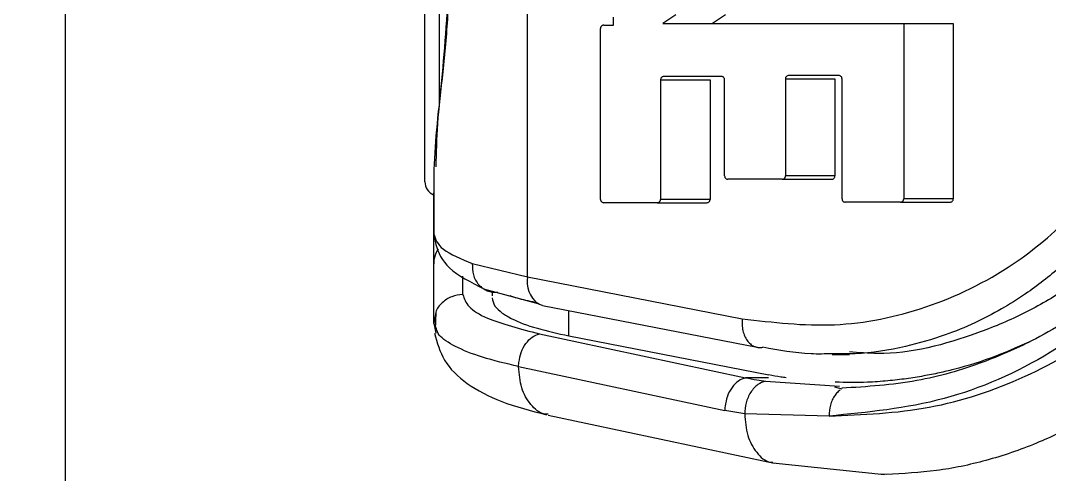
# Model space of a CAD drawing. Header units: inches. Extents: x 0 to 34.2, y 0 to 22.
# Drawn here: x 4.6486 to 4.7198, y 9.8123 to 9.8438 of the extents above; entities that cross this region are included whole.
import ezdxf

# ---------------------------------------------------------------- set-up
doc = ezdxf.new("R2010")
doc.units = ezdxf.units.IN
doc.header["$MEASUREMENT"] = 0

msp = doc.modelspace()

# ---------------------------------------------------------------- linework, layer by layer
at = {"color": 7, "linetype": 'Continuous', "lineweight": 25}
for p, q in [((4.68366090802748, 9.826034838648459), (4.68366090802748, 9.869287981846131)), ((4.651652394343193, 9.865323165900103), (4.651652394343193, 9.801238421151085)), ((4.676552395764153, 9.832624202424324), (4.676552395764153, 9.847661410247296)), ((4.677561604343097, 9.838046908629314), (4.677561604343097, 9.847661410247296)), ((4.689600452573792, 9.843476435150425), (4.689600452573792, 9.844015154713892)), ((4.693924594647497, 9.844180498354293), (4.693026834333217, 9.843572913296256)), ((4.697349962149685, 9.844180498354293), (4.696452201835404, 9.843572913296256)), ((4.68870828770641, 9.831399299185339), (4.68870828770641, 9.843246703041372)), ((4.688938019815561, 9.843476435150425), (4.689600452573792, 9.843476435150425)), ((4.693026834333217, 9.843572913296256), (4.709697369482976, 9.843572913296256)), ((4.709697369482976, 9.843572913296256), (4.709697369482976, 9.831431683871473)), ((4.709697369482976, 9.843572913296256), (4.713122736984936, 9.843572913296256)), ((4.713122736984936, 9.843572913296256), (4.713122736984936, 9.831431683871473)), ((4.692864984463206, 9.839683708292156), (4.692864984463206, 9.831399299185339)), ((4.692864984463206, 9.839683708292156), (4.696290351965622, 9.839683708292156)), ((4.697069938427068, 9.839913440401215), (4.693094716572359, 9.839913440401215)), ((4.696290351965622, 9.839683708292156), (4.696290351965622, 9.831399299185339)), ((4.697299670535992, 9.8330185349489), (4.697299670535992, 9.839683708292156)), ((4.701507766790762, 9.839748477664324), (4.701507766790762, 9.8330185349489)), ((4.701507766790762, 9.839748477664324), (4.70493313429318, 9.839748477664324)), ((4.705194801170819, 9.839978209773477), (4.701737498899915, 9.839978209773477)), ((4.70493313429318, 9.839748477664324), (4.70493313429318, 9.8330185349489)), ((4.705424533279972, 9.831431683871473), (4.705424533279972, 9.839748477664324)), ((4.677157920911885, 9.833117427041394), (4.677157920911656, 9.828994601705263)), ((4.70493313429318, 9.8330185349489), (4.701507766790762, 9.8330185349489)), ((4.701278034682067, 9.832788802839849), (4.697529402644916, 9.832788802839849)), ((4.701278034682067, 9.832788802839849), (4.704703402184027, 9.832788802839849)), ((4.692635252354512, 9.831169567076365), (4.688938019815561, 9.83116956707638)), ((4.692635252354512, 9.831169567076365), (4.696060619856469, 9.831169567076365)), ((4.696290351965622, 9.831399299185339), (4.692864984463206, 9.831399299185339)), ((4.709467637373823, 9.831201951762507), (4.705654265388896, 9.831201951762507)), ((4.709467637373823, 9.831201951762507), (4.712893004876012, 9.831201951762507)), ((4.713122736984936, 9.831431683871473), (4.709697369482976, 9.831431683871473)), ((4.677157920911656, 9.828994601705263), (4.677305126538698, 9.828270798873364)), ((4.677157920911656, 9.8269334403128), (4.677158024959658, 9.827198978030783)), ((4.677157920911656, 9.822831601210568), (4.677157920911656, 9.8269334403128)), ((4.679830418447541, 9.826948701472565), (4.683660908027022, 9.826034838648459)), ((4.679176330672822, 9.824805693585228), (4.679176332973841, 9.826081773768633)), ((4.68366090802748, 9.826034838648459), (4.698517147837995, 9.823128642546731)), ((4.680599300840989, 9.825204145203276), (4.684361278689815, 9.824187666447097)), ((4.681194755226288, 9.825043254640564), (4.681194755226288, 9.824717176803553)), ((4.684700648003954, 9.824053972419636), (4.699557019742935, 9.821147777478416)), ((4.686515381509782, 9.82194053796117), (4.686515381509782, 9.823698975289421)), ((4.677305052298669, 9.823555038889312), (4.677157920911656, 9.822831601210568)), ((4.677298870522337, 9.823556363713884), (4.677255596513884, 9.822393326301082)), ((4.677340715443528, 9.822435919054021), (4.677157920911656, 9.822831601210568)), ((4.677157920911656, 9.822831601210568), (4.677299530128732, 9.822135317430954)), ((4.684481202831066, 9.8220784244257), (4.698753320398653, 9.819037070812767)), ((4.686515381509782, 9.82194053796117), (4.700367556072967, 9.819235890636401)), ((4.7047426289471, 9.82064689334542), (4.705933438616638, 9.82064689334542)), ((4.683038215434962, 9.819809967049457), (4.683053971659142, 9.820104333128828)), ((4.683038215434962, 9.819809967049457), (4.697310327711852, 9.816768836978508)), ((4.700325188025994, 9.819037070812767), (4.698753320398653, 9.819037070812767)), ((4.700133815072496, 9.818791073403688), (4.705249802732386, 9.818449184818814)), ((4.705439231737877, 9.818258519936172), (4.70492416817703, 9.818395792410795)), ((4.698690996354795, 9.816536835388861), (4.697310327711852, 9.816768836978508)), ((4.685082851615347, 9.816450289696713), (4.700735275748102, 9.813114793689826)), ((4.704529533174332, 9.816384112289382), (4.698690996358915, 9.816536835386252)), ((4.700629229551563, 9.813140234991932), (4.70836297666942, 9.812340082021882)), ((4.708492332907724, 9.812341931522388), (4.708097754937304, 9.812361104094611))]:
    msp.add_line(p, q, dxfattribs=at)
at = {"color": 7, "linetype": 'Continuous', "lineweight": 25, "flags": 128}
msp.add_lwpolyline([(4.684700648003954, 9.824053972419636), (4.68449188310615, 9.824119276696209), (4.684361987154764, 9.824187230973866)], dxfattribs=at)
at = {"color": 7, "linetype": 'Continuous', "lineweight": 25}
for centre, radius, start, end in [((4.600384598543876, 9.833280793525644), 0.07690169369884899, 131.8103148953495, 318.1896851037743), ((4.677561604343097, 9.832624202424324), 0.001009208578725045, 180, 246.1642577360166), ((4.679100404299405, 9.826931922169347), 0.001942483981013262, 147.7933796535654, 179.9552206238644), ((4.685520881903079, 9.825683793251974), 0.001892811583097167, 169.3119069457521, 232.2468304969451)]:
    msp.add_arc(centre, radius, start, end, dxfattribs=at)
for points, knots in [([(4.704529533174332, 9.878938708205302), (4.707198429499149, 9.878681738379047), (4.712443113229083, 9.878176763549593), (4.719815286204449, 9.874922272453059), (4.725719496824462, 9.870386615107613), (4.73002489778891, 9.865100304956616), (4.732901263818009, 9.859712166494443), (4.734692014351095, 9.853822903111336), (4.735301707650253, 9.847661410247296), (4.734692014351095, 9.841499917383254), (4.732901263818009, 9.835610654000147), (4.73002489778891, 9.830222515538061), (4.725719496824462, 9.824936205386978), (4.719815286204449, 9.820400548041532), (4.712443113229313, 9.817146056945099), (4.707198429499607, 9.816641082115638), (4.704529533174789, 9.816384112289382)], [0, 0, 0, 0, 0.09651045677374535, 0.1896539845786548, 0.2769271935242548, 0.337755700496683, 0.3946021969261749, 0.4482157881682871, 0.5000000000016671, 0.5517842118350452, 0.6053978030771574, 0.6622442995066381, 0.7230728064790439, 0.8103460154246822, 0.9034895432300569, 1, 1, 1, 1]), ([(4.705408094109409, 9.877023548890095), (4.706796428541967, 9.876954628625576), (4.709428300220639, 9.87682397617751), (4.712923450485388, 9.876000523333095), (4.715583796477311, 9.875095257853777), (4.71749413001878, 9.874265845655037), (4.719175649499221, 9.873422845484036), (4.721059395596022, 9.87233077571994), (4.723325553398389, 9.870744174207896), (4.726449743120822, 9.868030481366798), (4.72927857681155, 9.864631360062376), (4.73145031799568, 9.860815406577297), (4.732619380043044, 9.858131727870822), (4.733406795890538, 9.855730841573367), (4.734148700646722, 9.852682333201917), (4.734560225487233, 9.849285932738484), (4.734487202765859, 9.845445582450209), (4.733971312316754, 9.841525832392104), (4.73292529620751, 9.837895656382829), (4.731444732372859, 9.834503136279695), (4.729756653676594, 9.831520515823673), (4.727677499241212, 9.828756766789954), (4.725545007544726, 9.826525144616209), (4.723792407529794, 9.824990283797815), (4.722257989360617, 9.823825931406462), (4.720573661385377, 9.822698318676316), (4.718236410587906, 9.821369422127598), (4.714837840827165, 9.81990318048751), (4.710449508150136, 9.818627922490922), (4.707151096701084, 9.81842038681435), (4.70541320597995, 9.818311038926105)], [0, 0, 0, 0, 0.05249580126995361, 0.09951652096771975, 0.13393301937547, 0.156141428148775, 0.1744518747984786, 0.2005522992106852, 0.2340174224958246, 0.2718578682652701, 0.3428935254975163, 0.3758382897530121, 0.404347465819953, 0.4279005363232667, 0.4470128377440041, 0.4908561185135885, 0.5189204045187907, 0.5493499045539406, 0.5971111579805716, 0.6228050393514079, 0.6569080259465984, 0.7007089183396935, 0.7325309664742474, 0.7592425750698119, 0.7803003425159228, 0.8000645764091529, 0.831572510662816, 0.876272796726046, 0.934809722248208, 1, 1, 1, 1]), ([(4.704762302173792, 9.87462762907622), (4.705310901204918, 9.87463419266043), (4.707028783968333, 9.874654745865318), (4.709658185855432, 9.87420935087143), (4.712726912705634, 9.87333143218617), (4.71548600784134, 9.872125473235716), (4.718136798351313, 9.870542725496435), (4.720490114441928, 9.868713938063546), (4.72315470587815, 9.866098431904266), (4.725371010011179, 9.863117016960784), (4.727083429952602, 9.859871492512829), (4.728375661953509, 9.85673517279722), (4.729447140739461, 9.852673254363513), (4.729878364774722, 9.847657135946184), (4.729517873401209, 9.843515394293266), (4.728831834027879, 9.840324961290897), (4.727813673481057, 9.837000073131453), (4.726305012927819, 9.833804470082205), (4.724370179456681, 9.830859249188945), (4.722595966990845, 9.828679225857353), (4.720510024228238, 9.82662467969844), (4.718425053572835, 9.82500273226004), (4.716428696088435, 9.82375015394476), (4.714571963955432, 9.822790227407546), (4.712361296890425, 9.821882609239298), (4.709598991585569, 9.821100537389228), (4.706973569758388, 9.820661258083586), (4.705273544797512, 9.820688971056539), (4.7047426289471, 9.820697625786321)], [0, 0, 0, 0, 0.0240963611366887, 0.07545533455475098, 0.1157050079303461, 0.1609852272167717, 0.2015129850176511, 0.2409185887437712, 0.2775176755538982, 0.3417632366122603, 0.3714591698123934, 0.3996760265005785, 0.4508003444284824, 0.4999904320222899, 0.5487642050835507, 0.5738177377662877, 0.5994938721037183, 0.6572181748525459, 0.6884682429193197, 0.7214349830249731, 0.758379210869626, 0.7982991970175869, 0.824731401299312, 0.8534688009111215, 0.884521746215372, 0.9253389875497225, 0.9766834512311475, 1, 1, 1, 1]), ([(4.705919624474062, 9.874642205544855), (4.707355987514715, 9.874590565468425), (4.710336157171804, 9.874483422507577), (4.714682185303724, 9.8733398851697), (4.718788532503206, 9.871552280917223), (4.722391126552006, 9.869211870161271), (4.725209436271498, 9.866686230012869), (4.727355401903914, 9.864187607109931), (4.728929529329982, 9.86190586506253), (4.730229901129116, 9.85954471592275), (4.731547061857642, 9.856483794380566), (4.732640359136202, 9.852542890516732), (4.73307795768963, 9.8476988733457), (4.732726459442581, 9.843696757126327), (4.73203068413992, 9.840578956770807), (4.731263211251957, 9.838187696145082), (4.730253955045987, 9.835826593514813), (4.728957780419181, 9.83346150860916), (4.727388345058994, 9.831177973008568), (4.725481135722065, 9.828949802859663), (4.72327621552334, 9.82687958262829), (4.720712961291758, 9.82498237408729), (4.717874268060452, 9.823349922470538), (4.713607707654015, 9.821618342792208), (4.70956507614866, 9.820524634805398), (4.706587586786821, 9.820780630026627), (4.705933438616638, 9.82083687163986)], [0, 0, 0, 0, 0.05905686902375507, 0.1225313407229085, 0.1811679770715068, 0.2355112056795694, 0.2851785445628067, 0.3180201491211182, 0.3497027310673674, 0.3777454765442054, 0.4049221774604003, 0.4537828848585641, 0.4996743581825409, 0.5456228171702093, 0.5698588587543617, 0.5946191600398755, 0.6218575372911409, 0.6499554470787401, 0.6815154559242488, 0.7143232012371697, 0.7515821672917522, 0.7902136378497819, 0.8332222244023398, 0.8773733972630751, 0.9730591924774092, 0.9999999999999999, 0.9999999999999999, 0.9999999999999999, 0.9999999999999999]), ([(4.698517147837995, 9.823128642546731), (4.700643711895827, 9.82287598990606), (4.704901324879666, 9.822370151786815), (4.711282149909472, 9.82368667164039), (4.716870607611721, 9.826362689122627), (4.7214954139948, 9.830210342763296), (4.725064358662109, 9.834849471500355), (4.727639634777708, 9.840736712179943), (4.728631744799404, 9.84757013187772), (4.727686494230188, 9.854416117262645), (4.725153534356586, 9.860320970280998), (4.721607453812535, 9.864997801061135), (4.716996483322777, 9.868880844258692), (4.711424095280208, 9.871586381293927), (4.705052537937174, 9.872942895085655), (4.700797522214605, 9.872462941654527), (4.698662343370163, 9.872222099674286)], [0, 0, 0, 0, 0.08313539746995942, 0.1664461253327765, 0.2498106740216246, 0.3121108868380197, 0.3747648044063206, 0.4374042312855801, 0.5002606875853325, 0.562738922379136, 0.6253953160634015, 0.6879198810478704, 0.7503686180317911, 0.8337188594621788, 0.9165596564869221, 0.9999999999999999, 0.9999999999999999, 0.9999999999999999, 0.9999999999999999]), ([(4.677157920911656, 9.86220539345329), (4.677202226526079, 9.86121415227861), (4.677290194110107, 9.859246070053745), (4.67774565886775, 9.855645413429697), (4.678123336542553, 9.851754792007464), (4.678278877334982, 9.847670768587964), (4.678124464573683, 9.843583308142781), (4.677747274544474, 9.839690573393815), (4.677290695199522, 9.836082237172468), (4.677202412510647, 9.834110911139064), (4.677157920911656, 9.833117427041394)], [0, 0, 0, 0, 0.1276992073467525, 0.2535432814334863, 0.3769443565051435, 0.4998345183014032, 0.6223806776706203, 0.7460737033759268, 0.8720294190784335, 1, 1, 1, 1]), ([(4.677301407583368, 9.861666809352574), (4.677323940658056, 9.860703460381412), (4.677368676330566, 9.858790891168997), (4.677744712806877, 9.855312333457805), (4.678060560193224, 9.851575766121375), (4.678191674619027, 9.847669730711585), (4.678061564415371, 9.843761020291952), (4.677745966837698, 9.840022635047701), (4.67736905764316, 9.836537244276954), (4.677324077519271, 9.834621529443194), (4.677301407583368, 9.833656011142018)], [0, 0, 0, 0, 0.1279163446324874, 0.2539566344443386, 0.3772783056270356, 0.499834859671448, 0.6221072880029475, 0.7456595796648559, 0.8718126903730067, 1, 1, 1, 1]), ([(4.704529533174789, 9.816384112289382), (4.706851248160969, 9.816479311410932), (4.711442799770664, 9.816667582444234), (4.718058923006966, 9.818857355392272), (4.724059530536925, 9.822343149026125), (4.729247182085709, 9.827171344882869), (4.733272245087351, 9.83317427495736), (4.736003169269019, 9.840164018675509), (4.736355963775194, 9.84520342670173), (4.736528040155109, 9.847661410247296)], [0, 0, 0, 0, 0.1621866059468544, 0.3207491772263585, 0.4722827106106215, 0.6142439200220007, 0.7516524395486216, 0.8788678721761891, 1, 1, 1, 1]), ([(4.739382499313599, 9.847661410247296), (4.739235177931828, 9.84502275953163), (4.739012785211532, 9.841039517560946), (4.737697039673979, 9.836023837865865), (4.73638004892679, 9.832387796349046), (4.734693519126424, 9.828924805957735), (4.732699337306384, 9.825723776657654), (4.73038041639118, 9.822765171561073), (4.727823374320874, 9.82015244510144), (4.72498177700291, 9.81783916984581), (4.722004147363341, 9.815941601183022), (4.718772912102791, 9.814381103446784), (4.715442036092602, 9.813253001138966), (4.711961957225745, 9.812517099698807), (4.709651196411702, 9.812400438146803), (4.708492332907724, 9.812341931522388)], [0, 0, 0, 0, 0.1222631074599994, 0.1845653682813027, 0.2492589731609463, 0.3146977834097832, 0.3838421850312032, 0.4531635096201346, 0.5273617633444123, 0.6001875597351398, 0.6793457092684178, 0.7538894802989317, 0.8378636133728914, 0.9186874123843417, 1, 1, 1, 1]), ([(4.688938019815561, 9.843476435150425), (4.688911079816467, 9.843473612061029), (4.688857174302685, 9.843467963208631), (4.688794308686669, 9.843428882862195), (4.68875077240458, 9.843385990088521), (4.688726106448836, 9.843345062386796), (4.688710797933581, 9.843297739198924), (4.688709134261126, 9.843263914590908), (4.68870828770641, 9.843246703041372)], [0, 0, 0, 0, 0.2595682150979722, 0.5193822656128843, 0.6514418092740855, 0.7698462831752325, 0.8828869770244233, 1, 1, 1, 1]), ([(4.693094716572359, 9.839913440401215), (4.693063915860359, 9.839909883269515), (4.69301026524386, 9.839903687233871), (4.692939491698853, 9.839857584961983), (4.69289037875817, 9.839803827932938), (4.692867767123149, 9.839740753469227), (4.692865934236059, 9.839703178852748), (4.692864984463206, 9.839683708292156)], [0, 0, 0, 0, 0.298924916291883, 0.5206862190662439, 0.7440006648778523, 0.8673452702779634, 0.9999999999999999, 0.9999999999999999, 0.9999999999999999, 0.9999999999999999]), ([(4.697299670535992, 9.839683708292156), (4.697298720028709, 9.839703175409845), (4.697296885424665, 9.839740749515832), (4.697274279641519, 9.839803826432227), (4.697225164489303, 9.839857582739365), (4.697154392729452, 9.839903686622849), (4.697100741618604, 9.83990988288547), (4.697069938427068, 9.839913440401215)], [0, 0, 0, 0, 0.1326327052232749, 0.2559986224804783, 0.4793132874744246, 0.701053480245097, 1, 1, 1, 1]), ([(4.701737498899915, 9.839978209773477), (4.701706698187914, 9.839974652641777), (4.701653047571416, 9.839968456606046), (4.701582274026411, 9.839922354334151), (4.701533161085726, 9.8398685973052), (4.701510549450933, 9.839805522841397), (4.701508716563614, 9.839767948225017), (4.701507766790762, 9.839748477664324)], [0, 0, 0, 0, 0.2989249162141822, 0.5206862190524653, 0.7440006648726876, 0.867345270242556, 1, 1, 1, 1]), ([(4.705424533279972, 9.839748477664324), (4.70542358277269, 9.839767944782114), (4.705421748168646, 9.839805518888086), (4.705399142385271, 9.83986859580449), (4.705350027233283, 9.839922352111627), (4.705279255473204, 9.83996845599511), (4.705225604362813, 9.839974652257732), (4.705194801170819, 9.839978209773477)], [0, 0, 0, 0, 0.1326327052256667, 0.2559986224883927, 0.479313287488879, 0.701053480179129, 1, 1, 1, 1]), ([(4.697299670535992, 9.8330185349489), (4.697300520482047, 9.833001401703083), (4.697302193364758, 9.83296767966269), (4.697317516896831, 9.83292045733722), (4.697342176853766, 9.832879489284101), (4.697385527722993, 9.83283638320063), (4.697448416202043, 9.832797146959805), (4.697502340522663, 9.832791591079323), (4.697529402644916, 9.832788802839849)], [0, 0, 0, 0, 0.116600765901489, 0.2294962539562294, 0.3480564028590311, 0.4804538789043026, 0.7392638334014523, 1, 1, 1, 1]), ([(4.701278034682067, 9.832788802839849), (4.701304974681163, 9.832791625929236), (4.701358880194944, 9.832797274781727), (4.701421745810732, 9.832836355128071), (4.701465282092592, 9.832879247901746), (4.701489948048335, 9.832920175603462), (4.70150525656382, 9.83296749879134), (4.701506920236044, 9.833001323399358), (4.701507766790762, 9.8330185349489)], [0, 0, 0, 0, 0.2595682150981766, 0.5193822656121259, 0.6514418092728566, 0.769846283174015, 0.8828869770242328, 1, 1, 1, 1]), ([(4.704703402184027, 9.832788802839849), (4.704734202895798, 9.832792359971549), (4.704787853512755, 9.832798556007186), (4.704858627057531, 9.83284465827908), (4.704907739998443, 9.832898415308119), (4.704930351633237, 9.832961489771922), (4.704932184520786, 9.832999064388309), (4.70493313429318, 9.8330185349489)], [0, 0, 0, 0, 0.2989249161773668, 0.5206862190685874, 0.7440006648825216, 0.8673452702941852, 0.9999999999999999, 0.9999999999999999, 0.9999999999999999, 0.9999999999999999]), ([(4.677157920913258, 9.827208632871411), (4.677157920913029, 9.827937724124682), (4.677157920912572, 9.828943239497688), (4.677157920912343, 9.831229781319493), (4.677157920912343, 9.831858369730096)], [0, 0, 0, 0, 0.7250921000002153, 1, 1, 1, 1]), ([(4.68870828770641, 9.831399299185339), (4.688709137652463, 9.831382165939614), (4.688710810535175, 9.831348443899222), (4.688726134067247, 9.831301221573751), (4.688750794024413, 9.831260253520632), (4.68879414489364, 9.831217147437162), (4.688857033372461, 9.831177911196336), (4.68891095769308, 9.83117235531586), (4.688938019815561, 9.83116956707638)], [0, 0, 0, 0, 0.1166007659004077, 0.2294962539569061, 0.3480564028650648, 0.4804538789184782, 0.7392638334146557, 1, 1, 1, 1]), ([(4.692635252354512, 9.831169567076365), (4.692662192353607, 9.831172390165667), (4.692716097867388, 9.831178039018166), (4.692778963483175, 9.831217119364602), (4.692822499765034, 9.831260012138177), (4.692847165720778, 9.83130093984), (4.692862474236492, 9.831348263027872), (4.692864137908947, 9.831382087635797), (4.692864984463206, 9.831399299185339)], [0, 0, 0, 0, 0.2595682151157694, 0.51938226562866, 0.6514418092837139, 0.7698462831808456, 0.882886977027044, 1, 1, 1, 1]), ([(4.696060619856469, 9.831169567076365), (4.696091420568242, 9.83117312420808), (4.696145071185198, 9.831179320243717), (4.696215844729975, 9.831225422515612), (4.696264957670659, 9.83127917954465), (4.69628756930568, 9.831342254008367), (4.696289402192772, 9.831379828624746), (4.696290351965622, 9.831399299185339)], [0, 0, 0, 0, 0.2989249162921874, 0.5206862190663555, 0.7440006648765224, 0.8673452702771446, 1, 1, 1, 1]), ([(4.705424533279972, 9.831431683871473), (4.705425383225798, 9.831414550625748), (4.705427056108737, 9.831380828585349), (4.705442379640811, 9.831333606259879), (4.705467039597975, 9.83129263820676), (4.705510390466975, 9.831249532123296), (4.705573278946023, 9.831210295882464), (4.705627203266644, 9.831204740001988), (4.705654265388896, 9.831201951762507)], [0, 0, 0, 0, 0.1166007658988341, 0.229496253954824, 0.3480564028633799, 0.4804538789164609, 0.7392638334127142, 0.9999999999999999, 0.9999999999999999, 0.9999999999999999, 0.9999999999999999]), ([(4.709467637373823, 9.831201951762507), (4.709494577373377, 9.831204774851802), (4.709548482886699, 9.8312104237043), (4.709611348502717, 9.83124950405073), (4.709654884784804, 9.831292396824319), (4.709679550740091, 9.831333324526128), (4.709694859256034, 9.831380647713999), (4.709696522928258, 9.831414472321924), (4.709697369482976, 9.831431683871473)], [0, 0, 0, 0, 0.2595682150986928, 0.5193822656125937, 0.6514418092725521, 0.7698462831739461, 0.8828869770237467, 0.9999999999999999, 0.9999999999999999, 0.9999999999999999, 0.9999999999999999]), ([(4.712893004876012, 9.831201951762507), (4.712923805587783, 9.831205508894215), (4.712977456204738, 9.831211704929844), (4.713048229749287, 9.831257807201647), (4.713097342690428, 9.831311564230791), (4.713119954324993, 9.831374638694495), (4.713121787212541, 9.83141221331088), (4.713122736984936, 9.831431683871473)], [0, 0, 0, 0, 0.2989249160076951, 0.5206862190525764, 0.7440006648730284, 0.8673452702824284, 1, 1, 1, 1]), ([(4.677157920911656, 9.828994601705263), (4.677273990407013, 9.828637668163), (4.677505883948262, 9.827924555877722), (4.679056120568239, 9.827273756659835), (4.679830418447541, 9.826948701472565)], [0, 0, 0, 0, 0.500529228937937, 1, 1, 1, 1]), ([(4.677298926748319, 9.828269707874735), (4.677493909228733, 9.827714574929733), (4.677881018652942, 9.826612439013374), (4.679724077559175, 9.82566339021702), (4.68063880929355, 9.8251923661772)], [0, 0, 0, 0, 0.5036882807762457, 1, 1, 1, 1]), ([(4.679830418816243, 9.826948701472565), (4.679834293976777, 9.826685611674343), (4.679840274086636, 9.826279614052954), (4.680045258722075, 9.825796619247502), (4.680265921918744, 9.8254790586624), (4.680544948665116, 9.825229068537025), (4.68086533857878, 9.825055992918752), (4.681223464375794, 9.824957505499883), (4.681474223846642, 9.824966100913484), (4.681598870800327, 9.824970373502284)], [0, 0, 0, 0, 0.2378867389259094, 0.3671045049922552, 0.499425634576658, 0.6200600937297315, 0.745893459853272, 0.8736892927123352, 1, 1, 1, 1]), ([(4.679176330672822, 9.824805693585228), (4.678910377999507, 9.824776500958972), (4.678378472652192, 9.824718115706569), (4.677733287547833, 9.824254379636583), (4.6773586365019, 9.823828845567082), (4.677307145580404, 9.823565735223525), (4.677305052298669, 9.823555038889312)], [0, 0, 0, 0, 0.3286904545350642, 0.6573809090701708, 0.9860713636050261, 1, 1, 1, 1]), ([(4.679176330672822, 9.824805693585228), (4.679264011371188, 9.824524015202895), (4.67943884711843, 9.823962347109573), (4.680973243372307, 9.822994085095843), (4.683149966967061, 9.822425908579278), (4.684481202831066, 9.8220784244257)], [0, 0, 0, 0, 0.2809711769212527, 0.560257922129142, 1, 1, 1, 1]), ([(4.681194755226288, 9.824582848418787), (4.681233933816719, 9.82439012351258), (4.681307096375253, 9.824030226767578), (4.681833117801679, 9.823544930887183), (4.682722873129453, 9.823016031691376), (4.684153124782219, 9.822461473985479), (4.685750942382384, 9.822109115692422), (4.686515381509782, 9.82194053796117)], [0, 0, 0, 0, 0.192302118099798, 0.3591072254211577, 0.5004080075006082, 0.7609816873273731, 1, 1, 1, 1]), ([(4.684179054975065, 9.82426340835684), (4.683750283115787, 9.824353221029659), (4.683099735650648, 9.824489487917129), (4.682617382672568, 9.824648936998303), (4.682452945594914, 9.824703294164413)], [0, 0, 0, 0, 0.6590938889824797, 1, 1, 1, 1]), ([(4.698517277177986, 9.823128617245246), (4.698509647108182, 9.822986424975419), (4.698494386967887, 9.82270204043577), (4.698554593225778, 9.822294755342877), (4.698673232910297, 9.821925511004547), (4.698850597775087, 9.821609993639477), (4.699077888146839, 9.821366471237079), (4.699317851148679, 9.821207325092166), (4.699487729282934, 9.82117168174186), (4.699559079899055, 9.821156711157078)], [0, 0, 0, 0, 0.1487172522514015, 0.2974345045028124, 0.446151756754208, 0.5948690090056429, 0.7435862612570374, 0.8923035135083458, 1, 1, 1, 1]), ([(4.683038215434962, 9.819809967048986), (4.682153236398296, 9.820020965646135), (4.68038785144641, 9.820441872506718), (4.678588033160732, 9.821193437454491), (4.677524422930569, 9.821866452791665), (4.677387810948, 9.822289929898327), (4.677340715443528, 9.822435919054021)], [0, 0, 0, 0, 0.2847342698064918, 0.5679971774298109, 0.8510716958545398, 1, 1, 1, 1]), ([(4.677223689272491, 9.82212492442198), (4.67739939108391, 9.82147701594274), (4.677767326686388, 9.82012023655018), (4.679434467519028, 9.81854447119454), (4.681793586021486, 9.817292379432024), (4.683894961560345, 9.816753482270006), (4.684974489949782, 9.816476637520184)], [0, 0, 0, 0, 0.2223812487432137, 0.4656865981406931, 0.7255100406708435, 1, 1, 1, 1]), ([(4.718674510289569, 9.821663598373517), (4.717810970375531, 9.821268782693105), (4.715994840534545, 9.820438437126489), (4.713804862098254, 9.819767292882448), (4.712131309550761, 9.819366099550196), (4.711045999784554, 9.819148723911301), (4.709854287818828, 9.818958095506947), (4.708556205065904, 9.818809953321724), (4.706909893351179, 9.818689601639052), (4.705697304585581, 9.81871416618406), (4.70495313311571, 9.81872924156169)], [0, 0, 0, 0, 0.1950664795026655, 0.4102486159578023, 0.481337905603919, 0.5598379045587107, 0.6457568547307136, 0.7391033650246736, 0.8398864992171402, 1, 1, 1, 1]), ([(4.699559079899055, 9.821156711157078), (4.69958571607663, 9.821148652766045), (4.699708919420813, 9.821111379372685), (4.699840949766287, 9.821131775572645), (4.699944435564095, 9.821147762177926)], [0, 0, 0, 0, 0.2161968707691072, 1, 1, 1, 1]), ([(4.7047426289471, 9.820697625786321), (4.704254413486472, 9.820685920599159), (4.702652780764664, 9.820647520728125), (4.70105518702251, 9.820943122209169), (4.699944577564727, 9.821148617381112)], [0, 0, 0, 0, 0.3048236052965642, 1, 1, 1, 1]), ([(4.685090885173949, 9.816507181516098), (4.684999515857822, 9.816509014914281), (4.684535887325717, 9.81651831799102), (4.683841247442668, 9.81713884022465), (4.683167051987569, 9.818278679901441), (4.683081160949445, 9.819299538005335), (4.683038215430155, 9.819809967057289)], [0, 0, 0, 0, 0.07562765035207007, 0.3837517669013896, 0.6918758834506896, 1, 1, 1, 1]), ([(4.700133813065799, 9.818791073718621), (4.699950610436911, 9.818734569707493), (4.699668635967363, 9.818647602131586), (4.69933007303325, 9.81834023615633), (4.699097608248046, 9.818040924986613), (4.698911446170943, 9.817686167350272), (4.698733475398143, 9.817186499906054), (4.698707727691419, 9.816792694391854), (4.698690999151081, 9.81653683504306)], [0, 0, 0, 0, 0.2392402532911055, 0.3682242100407734, 0.5000058503441572, 0.6317866326008827, 0.760768122809846, 0.9999999999999999, 0.9999999999999999, 0.9999999999999999, 0.9999999999999999]), ([(4.698753320398653, 9.819037070812767), (4.699011011227025, 9.818987216879883), (4.699471176209167, 9.81889819146014), (4.699931341001806, 9.818823804096228), (4.700133815072496, 9.818791073403688)], [0, 0, 0, 0, 0.5599966054826662, 1, 1, 1, 1]), ([(4.701555007886546, 9.819037070812767), (4.701431070593406, 9.819053702823254), (4.701034376679162, 9.81910693794864), (4.70063924117226, 9.819183350982609), (4.700367556072967, 9.819235890636401)], [0, 0, 0, 0, 0.3124254973966325, 0.9999999999999999, 0.9999999999999999, 0.9999999999999999, 0.9999999999999999]), ([(4.705297507360894, 9.818177310826602), (4.705253778804998, 9.81814817943896), (4.705120780990521, 9.81805957804752), (4.704932299242184, 9.817830603125117), (4.704747031032364, 9.817509080800061), (4.704571452902224, 9.817034413507452), (4.704546042493487, 9.816640221542553), (4.704529533174332, 9.816384112289382)], [0, 0, 0, 0, 0.09270480894965155, 0.2819561899784503, 0.4712080582323265, 0.6564402084895599, 1, 1, 1, 1]), ([(4.697326083945416, 9.81706297843923), (4.697320978203679, 9.817007178922232), (4.697311969176974, 9.816908721267335), (4.697310823912916, 9.816811122842898), (4.697310327711852, 9.816768836978508)], [0, 0, 0, 0, 0.5667361988394527, 1, 1, 1, 1]), ([(4.698690996187265, 9.816536835424493), (4.698728689241992, 9.816018804087546), (4.698804075351221, 9.81498274141366), (4.699477603122785, 9.813826647983229), (4.700144101455134, 9.813200055425824), (4.70057698328122, 9.813183882831577), (4.700635301704942, 9.8131817040379)], [0, 0, 0, 0, 0.3168871973398795, 0.6337743946797765, 0.9506615920196161, 1, 1, 1, 1])]:
    msp.add_open_spline(points, degree=3, knots=knots, dxfattribs=at)
for points in [[(4.683053971659142, 9.820104333128828), (4.683096748089673, 9.820341221031287), (4.683182300950504, 9.820814996836406), (4.683521130363435, 9.821432265936906), (4.683967404803161, 9.821900922307833), (4.684309936821458, 9.822019257053048), (4.684481202831066, 9.8220784244257)], [(4.698753320398653, 9.819037070812767), (4.698582053883481, 9.81897790406756), (4.698239520853365, 9.818859570577317), (4.697793244591407, 9.818390914199954), (4.697454413706868, 9.81777364397663), (4.69736886053272, 9.817299866951696), (4.697326083945416, 9.81706297843923)]]:
    msp.add_open_spline(points, degree=3, dxfattribs=at)

doc.saveas('drawing.dxf')
